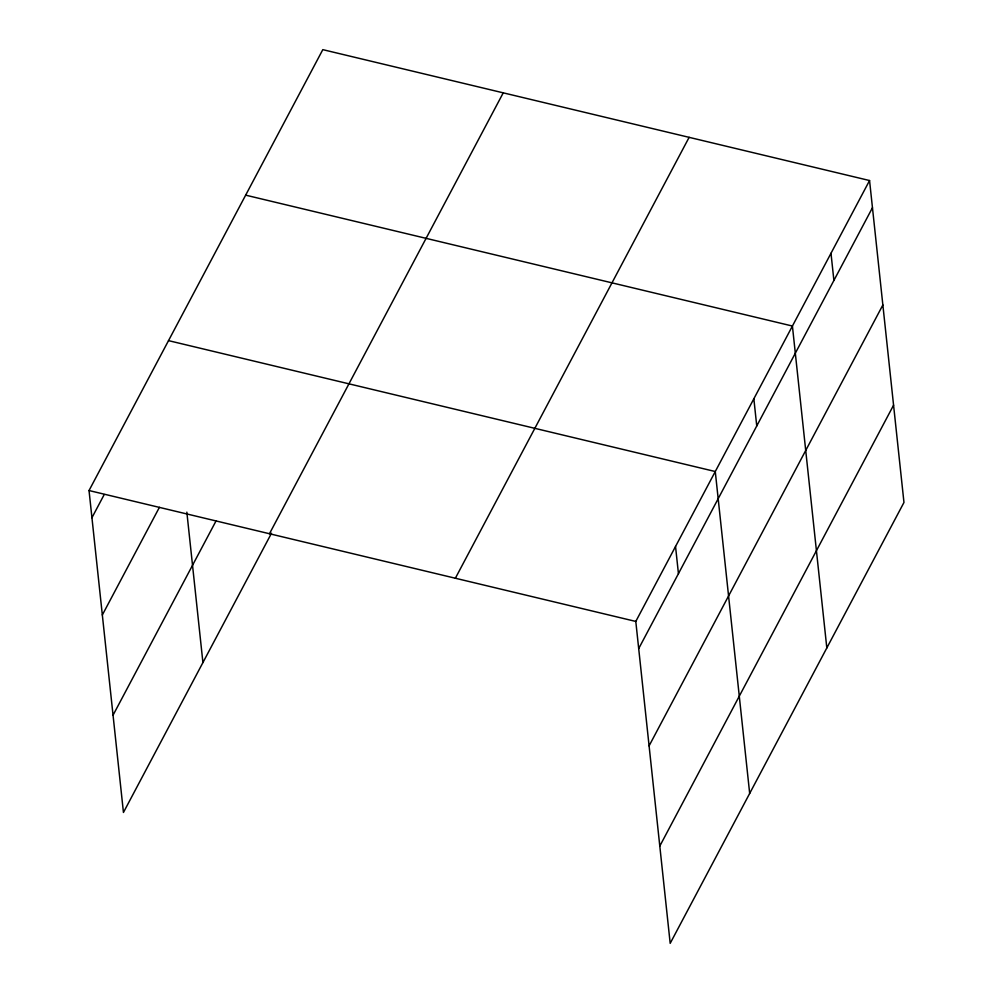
<?xml version="1.0" encoding="UTF-8"?>
<svg xmlns="http://www.w3.org/2000/svg" width="993" height="993" viewBox="0 0 993 993"><rect width="100%" height="100%" fill="white"/><g stroke="black" fill="none" stroke-linecap="round" stroke-linejoin="round"><path stroke-width="1.49" d="M271.499 533.229L123.442 812.46L89.035 490.542L322.812 49.65L869.558 180.54L903.965 502.458L670.188 943.35L635.793 621.432L869.558 180.54M91.939 517.713L104.215 494.551M102.329 614.977L159.414 507.324M113.041 715.196L216.102 520.828M269.463 533.737L503.24 92.845M455.365 578.236L689.13 137.344M638.698 648.603L872.462 207.723M649.087 745.867L882.864 304.988M659.799 846.086L893.576 405.194M245.656 195.149L792.414 326.039L826.821 647.957M168.512 340.636L715.27 471.526L749.678 793.444M89.035 490.542L635.793 621.432M830.992 253.289L833.897 280.46M753.848 398.776L756.753 425.96M675.538 546.485L678.442 573.656M186.845 512.152L202.92 662.554"/></g></svg>
